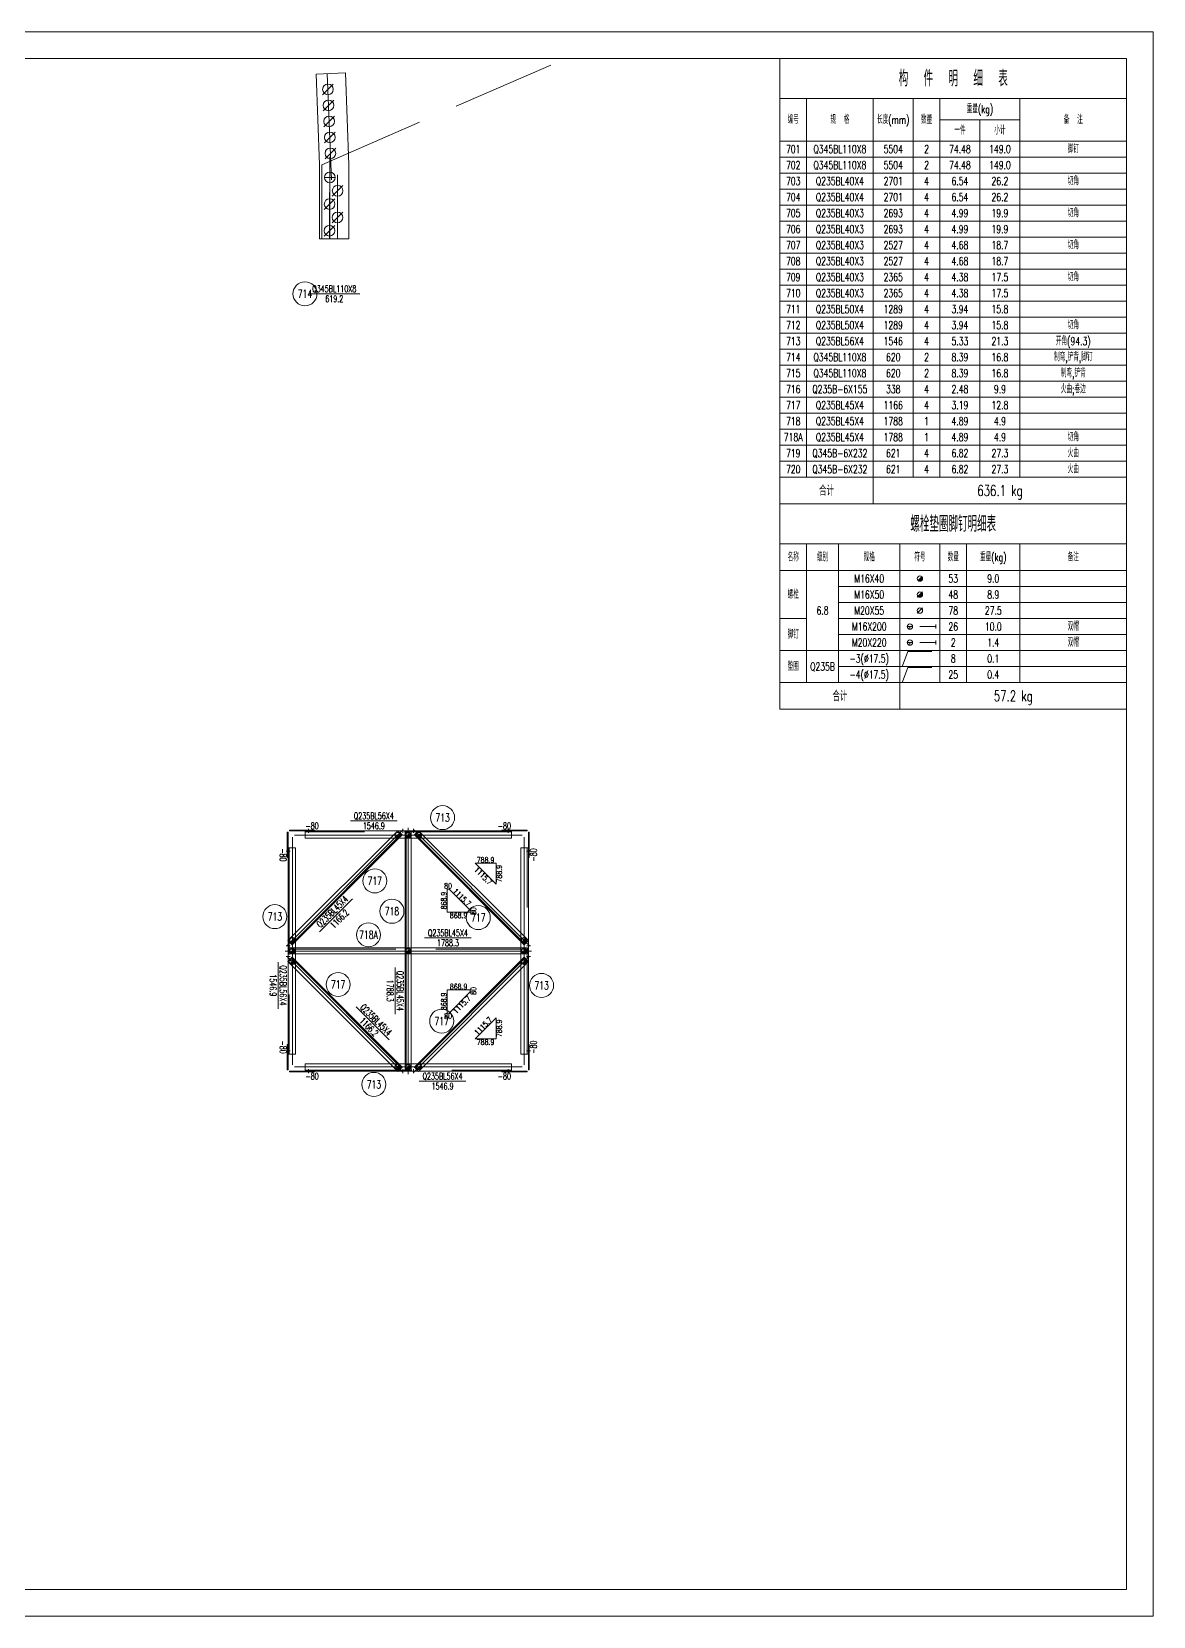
# Model space of a CAD drawing. Extents: x 0 to 841, y 0 to 594.
# Drawn here: x 420 to 841, y 0 to 594 of the extents above; entities that cross this region are included whole.
import ezdxf
from ezdxf.enums import TextEntityAlignment as Align

# ---------------------------------------------------------------- set-up
doc = ezdxf.new("R2010")
doc.units = 0
doc.header["$LTSCALE"] = 20
doc.header["$MEASUREMENT"] = 0
doc.linetypes.add('Dash', pattern=[2.75, 2, -0.75])
doc.linetypes.add('DashDot', pattern=[15.6, 9, -3, 0.6, -3])
doc.layers.get('0').update_dxf_attribs({"linetype": 'CONTINUOUS', "lineweight": 25})
doc.styles.get("Standard").update_dxf_attribs({"font": 'simplex', "width": 0.7, "bigfont": 'gbhzfs.shx'})

# ---------------------------------------------------------------- blocks, each defined once
blk = doc.blocks.new('M16X40S')
at = {"color": 3, "linetype": 'Continuous', "lineweight": 13}
blk.add_line((-0.707, -0.707), (0.707, 0.707), dxfattribs=at)
blk.add_circle((0, 0), 1, dxfattribs=at)
for radius in [0.9, 0.8, 0.7, 0.6, 0.5, 0.4, 0.3, 0.2, 0.1]:
    blk.add_arc((0, 0), radius, 225, 45, dxfattribs=at)
blk = doc.blocks.new('M16X50S')
at = {"color": 3, "linetype": 'Continuous', "lineweight": 13}
blk.add_line((-1, -1), (1, 1), dxfattribs=at)
blk.add_circle((0, 0), 1, dxfattribs=at)
for radius in [0.9, 0.8, 0.7, 0.6, 0.5, 0.4, 0.3, 0.2, 0.1]:
    blk.add_arc((0, 0), radius, 225, 45, dxfattribs=at)
blk = doc.blocks.new('M20X55S')
at = {"color": 3, "linetype": 'Continuous', "lineweight": 13}
blk.add_line((-1, -1), (1, 1), dxfattribs=at)
blk.add_circle((0, 0), 1, dxfattribs=at)
blk = doc.blocks.new('StepBoltML')
at = {"color": 3, "linetype": 'Continuous', "lineweight": 13}
for p, q in [((-4.75, 0), (-2.75, 0)), ((-3.75, 0), (-3.75, -1)), ((0, 0), (6, 0)), ((6, -0.75), (6, 0.75))]:
    blk.add_line(p, q, dxfattribs=at)
blk.add_circle((-3.75, 0), 1, dxfattribs=at)
blk = doc.blocks.new('WasherML')
at = {"color": 3, "linetype": 'Continuous', "lineweight": 13}
for p, q in [((-6.5, -2.7), (-4.5, 2.7)), ((-4.5, 2.7), (4.5, 2.7))]:
    blk.add_line(p, q, dxfattribs=at)
blk = doc.blocks.new('StepBolt')
at = {"color": 3, "linetype": 'Continuous', "lineweight": 13}
for p, q in [((-1, 0), (1, 0)), ((0, 0), (0, -1))]:
    blk.add_line(p, q, dxfattribs=at)
blk.add_circle((0, 0), 1, dxfattribs=at)

msp = doc.modelspace()

# ---------------------------------------------------------------- linework, layer by layer
at = {"color": 7, "linetype": 'Continuous', "lineweight": 18}
for p, q in [((0, 594), (841, 594)), ((841, 0), (841, 594)), ((25, 584), (831, 584)), ((831, 10), (831, 584)), ((25, 10), (831, 10)), ((0, 0), (841, 0))]:
    msp.add_line(p, q, dxfattribs=at)
at = {"color": 1, "linetype": 'Dash', "lineweight": 0}
for p, q in [((529.25, 544.06), (615.07, 581.5)), ((529.25, 516.39), (529.25, 544.06)), ((526.57, 294.43), (523.01, 294.43)), ((600.33, 294.03), (523.01, 294.03)), ((554.91, 291.63), (558.09, 291.63)), ((557.83, 294.43), (557.71, 294.43)), ((560.52, 291.63), (562.77, 291.63)), ((565.24, 291.63), (568.42, 291.63)), ((565.62, 294.43), (565.5, 294.43)), ((600.33, 294.43), (596.76, 294.43)), ((516.62, 288.04), (516.62, 284.47)), ((517.02, 288.04), (517.02, 210.72)), ((606.31, 210.72), (606.31, 288.04)), ((606.71, 284.47), (606.71, 288.04)), ((519.42, 252.96), (519.42, 256.14)), ((603.91, 256.14), (603.91, 252.96)), ((516.62, 253.34), (516.62, 253.21)), ((516.97, 250.53), (519.42, 250.53)), ((516.97, 248.28), (516.97, 250.53)), ((516.97, 250.13), (606.36, 250.13)), ((560.52, 250.53), (562.77, 250.53)), ((603.91, 250.53), (606.36, 250.53)), ((606.36, 250.53), (606.36, 248.28)), ((606.71, 253.21), (606.71, 253.34)), ((516.62, 245.55), (516.62, 245.43)), ((519.42, 248.28), (516.97, 248.28)), ((519.42, 242.63), (519.42, 245.81)), ((562.77, 248.28), (560.52, 248.28)), ((606.36, 248.28), (603.91, 248.28)), ((603.91, 245.81), (603.91, 242.63)), ((606.71, 245.43), (606.71, 245.55)), ((516.62, 214.29), (516.62, 210.72)), ((606.71, 210.72), (606.71, 214.29)), ((523.01, 204.74), (600.33, 204.74)), ((523.01, 204.34), (526.57, 204.34)), ((558.09, 207.14), (554.91, 207.14)), ((557.71, 204.34), (557.83, 204.34)), ((562.77, 207.14), (560.52, 207.14)), ((568.42, 207.14), (565.24, 207.14)), ((565.5, 204.34), (565.62, 204.34)), ((596.76, 204.34), (600.33, 204.34))]:
    msp.add_line(p, q, dxfattribs=at)
at = {"color": 2, "linetype": 'DashDot', "lineweight": 0}
for p, q in [((531.33, 578.27), (532.87, 538.44)), ((532.25, 516.39), (532.26, 547.03)), ((535.15, 516.39), (535.2, 540.37)), ((532.15, 516.39), (532.2, 533.71)), ((559.61, 294.77), (516.28, 251.44)), ((518.22, 292.04), (518.22, 206.72)), ((604.33, 292.83), (519.01, 292.83)), ((561.67, 295.58), (561.67, 203.19)), ((607.06, 251.44), (563.72, 294.77)), ((605.11, 206.72), (605.11, 292.04)), ((515.47, 249.38), (607.86, 249.38)), ((516.28, 247.33), (559.61, 203.99)), ((563.72, 203.99), (607.06, 247.33)), ((519.01, 205.94), (604.33, 205.94))]:
    msp.add_line(p, q, dxfattribs=at)
at = {"color": 7, "linetype": 'Continuous', "lineweight": 13}
for p, q in [((524.32, 495.76), (543.57, 495.76)), ((557.53, 298.18), (540.03, 298.18)), ((540.73, 268.96), (528.35, 256.58)), ((567.82, 254.28), (585.32, 254.28)), ((512.87, 245.25), (512.87, 227.75)), ((556.77, 243.23), (556.77, 225.73)), ((542.09, 228.44), (554.47, 216.07)), ((565.8, 200.59), (583.3, 200.59))]:
    msp.add_line(p, q, dxfattribs=at)
at = {"color": 7, "linetype": 'Continuous', "lineweight": 0}
for p, q in [((559.08, 293.18), (517.87, 251.97)), ((560.92, 294.08), (560.92, 204.69)), ((605.47, 251.97), (564.25, 293.18)), ((517.87, 246.8), (559.08, 205.58)), ((564.25, 205.58), (605.47, 246.8))]:
    msp.add_line(p, q, dxfattribs=at)
at = {"color": 1, "linetype": 'Continuous', "lineweight": 0}
for p, q in [((594.59, 282.31), (586.7, 282.31)), ((586.7, 282.31), (594.59, 274.42)), ((594.59, 274.42), (594.59, 282.31)), ((577.01, 272.61), (576.21, 272.61)), ((576.21, 272.61), (576.21, 263.92)), ((584.9, 264.72), (577.01, 272.61)), ((576.21, 263.92), (584.9, 263.92)), ((584.9, 263.92), (584.9, 264.72)), ((584.9, 234.84), (576.21, 234.84)), ((576.21, 234.84), (576.21, 226.15)), ((577.01, 226.15), (584.9, 234.04)), ((584.9, 234.04), (584.9, 234.84)), ((576.21, 226.15), (577.01, 226.15)), ((594.59, 224.35), (586.7, 216.46)), ((594.59, 216.46), (594.59, 224.35)), ((586.7, 216.46), (594.59, 216.46))]:
    msp.add_line(p, q, dxfattribs=at)
at = {"color": 3, "linetype": 'Continuous', "lineweight": 13}
for points in [[(701, 584), (701, 569), (831, 569), (831, 584)], [(701, 569), (701, 553), (711, 553), (711, 569)], [(711, 569), (711, 553), (736, 553), (736, 569)], [(736, 569), (736, 553), (751, 553), (751, 569)], [(751, 569), (751, 553), (761, 553), (761, 569)], [(761, 569), (761, 561), (791, 561), (791, 569)], [(791, 569), (791, 553), (831, 553), (831, 569)], [(761, 561), (761, 553), (776, 553), (776, 561)], [(776, 561), (776, 553), (791, 553), (791, 561)], [(701, 553), (701, 547), (711, 547), (711, 553)], [(711, 553), (711, 547), (736, 547), (736, 553)], [(736, 553), (736, 547), (751, 547), (751, 553)], [(751, 553), (751, 547), (761, 547), (761, 553)], [(761, 553), (761, 547), (776, 547), (776, 553)], [(776, 553), (776, 547), (791, 547), (791, 553)], [(791, 553), (791, 547), (831, 547), (831, 553)], [(701, 547), (701, 541), (711, 541), (711, 547)], [(711, 547), (711, 541), (736, 541), (736, 547)], [(736, 547), (736, 541), (751, 541), (751, 547)], [(751, 547), (751, 541), (761, 541), (761, 547)], [(761, 547), (761, 541), (776, 541), (776, 547)], [(776, 547), (776, 541), (791, 541), (791, 547)], [(791, 547), (791, 541), (831, 541), (831, 547)], [(701, 541), (701, 535), (711, 535), (711, 541)], [(711, 541), (711, 535), (736, 535), (736, 541)], [(736, 541), (736, 535), (751, 535), (751, 541)], [(751, 541), (751, 535), (761, 535), (761, 541)], [(761, 541), (761, 535), (776, 535), (776, 541)], [(776, 541), (776, 535), (791, 535), (791, 541)], [(791, 541), (791, 535), (831, 535), (831, 541)], [(701, 535), (701, 529), (711, 529), (711, 535)], [(711, 535), (711, 529), (736, 529), (736, 535)], [(736, 535), (736, 529), (751, 529), (751, 535)], [(751, 535), (751, 529), (761, 529), (761, 535)], [(761, 535), (761, 529), (776, 529), (776, 535)], [(776, 535), (776, 529), (791, 529), (791, 535)], [(791, 535), (791, 529), (831, 529), (831, 535)], [(701, 529), (701, 523), (711, 523), (711, 529)], [(711, 529), (711, 523), (736, 523), (736, 529)], [(736, 529), (736, 523), (751, 523), (751, 529)], [(751, 529), (751, 523), (761, 523), (761, 529)], [(761, 529), (761, 523), (776, 523), (776, 529)], [(776, 529), (776, 523), (791, 523), (791, 529)], [(791, 529), (791, 523), (831, 523), (831, 529)], [(701, 523), (701, 517), (711, 517), (711, 523)], [(711, 523), (711, 517), (736, 517), (736, 523)], [(736, 523), (736, 517), (751, 517), (751, 523)], [(751, 523), (751, 517), (761, 517), (761, 523)], [(761, 523), (761, 517), (776, 517), (776, 523)], [(776, 523), (776, 517), (791, 517), (791, 523)], [(791, 523), (791, 517), (831, 517), (831, 523)], [(701, 517), (701, 511), (711, 511), (711, 517)], [(711, 517), (711, 511), (736, 511), (736, 517)], [(736, 517), (736, 511), (751, 511), (751, 517)], [(751, 517), (751, 511), (761, 511), (761, 517)], [(761, 517), (761, 511), (776, 511), (776, 517)], [(776, 517), (776, 511), (791, 511), (791, 517)], [(791, 517), (791, 511), (831, 511), (831, 517)], [(701, 511), (701, 505), (711, 505), (711, 511)], [(711, 511), (711, 505), (736, 505), (736, 511)], [(736, 511), (736, 505), (751, 505), (751, 511)], [(751, 511), (751, 505), (761, 505), (761, 511)], [(761, 511), (761, 505), (776, 505), (776, 511)], [(776, 511), (776, 505), (791, 505), (791, 511)], [(791, 511), (791, 505), (831, 505), (831, 511)], [(701, 505), (701, 499), (711, 499), (711, 505)], [(711, 505), (711, 499), (736, 499), (736, 505)], [(736, 505), (736, 499), (751, 499), (751, 505)], [(751, 505), (751, 499), (761, 499), (761, 505)], [(761, 505), (761, 499), (776, 499), (776, 505)], [(776, 505), (776, 499), (791, 499), (791, 505)], [(791, 505), (791, 499), (831, 499), (831, 505)], [(701, 499), (701, 493), (711, 493), (711, 499)], [(711, 499), (711, 493), (736, 493), (736, 499)], [(736, 499), (736, 493), (751, 493), (751, 499)], [(751, 499), (751, 493), (761, 493), (761, 499)], [(761, 499), (761, 493), (776, 493), (776, 499)], [(776, 499), (776, 493), (791, 493), (791, 499)], [(791, 499), (791, 493), (831, 493), (831, 499)], [(701, 493), (701, 487), (711, 487), (711, 493)], [(711, 493), (711, 487), (736, 487), (736, 493)], [(736, 493), (736, 487), (751, 487), (751, 493)], [(751, 493), (751, 487), (761, 487), (761, 493)], [(761, 493), (761, 487), (776, 487), (776, 493)], [(776, 493), (776, 487), (791, 487), (791, 493)], [(791, 493), (791, 487), (831, 487), (831, 493)], [(701, 487), (701, 481), (711, 481), (711, 487)], [(711, 487), (711, 481), (736, 481), (736, 487)], [(736, 487), (736, 481), (751, 481), (751, 487)], [(751, 487), (751, 481), (761, 481), (761, 487)], [(761, 487), (761, 481), (776, 481), (776, 487)], [(776, 487), (776, 481), (791, 481), (791, 487)], [(791, 487), (791, 481), (831, 481), (831, 487)], [(701, 481), (701, 475), (711, 475), (711, 481)], [(711, 481), (711, 475), (736, 475), (736, 481)], [(736, 481), (736, 475), (751, 475), (751, 481)], [(751, 481), (751, 475), (761, 475), (761, 481)], [(761, 481), (761, 475), (776, 475), (776, 481)], [(776, 481), (776, 475), (791, 475), (791, 481)], [(791, 481), (791, 475), (831, 475), (831, 481)], [(701, 475), (701, 469), (711, 469), (711, 475)], [(711, 475), (711, 469), (736, 469), (736, 475)], [(736, 475), (736, 469), (751, 469), (751, 475)], [(751, 475), (751, 469), (761, 469), (761, 475)], [(761, 475), (761, 469), (776, 469), (776, 475)], [(776, 475), (776, 469), (791, 469), (791, 475)], [(791, 475), (791, 469), (831, 469), (831, 475)], [(701, 469), (701, 463), (711, 463), (711, 469)], [(711, 469), (711, 463), (736, 463), (736, 469)], [(736, 469), (736, 463), (751, 463), (751, 469)], [(751, 469), (751, 463), (761, 463), (761, 469)], [(761, 469), (761, 463), (776, 463), (776, 469)], [(776, 469), (776, 463), (791, 463), (791, 469)], [(791, 469), (791, 463), (831, 463), (831, 469)], [(701, 463), (701, 457), (711, 457), (711, 463)], [(711, 463), (711, 457), (736, 457), (736, 463)], [(736, 463), (736, 457), (751, 457), (751, 463)], [(751, 463), (751, 457), (761, 457), (761, 463)], [(761, 463), (761, 457), (776, 457), (776, 463)], [(776, 463), (776, 457), (791, 457), (791, 463)], [(791, 463), (791, 457), (831, 457), (831, 463)], [(701, 457), (701, 451), (711, 451), (711, 457)], [(711, 457), (711, 451), (736, 451), (736, 457)], [(736, 457), (736, 451), (751, 451), (751, 457)], [(751, 457), (751, 451), (761, 451), (761, 457)], [(761, 457), (761, 451), (776, 451), (776, 457)], [(776, 457), (776, 451), (791, 451), (791, 457)], [(791, 457), (791, 451), (831, 451), (831, 457)], [(701, 451), (701, 445), (711, 445), (711, 451)], [(711, 451), (711, 445), (736, 445), (736, 451)], [(736, 451), (736, 445), (751, 445), (751, 451)], [(751, 451), (751, 445), (761, 445), (761, 451)], [(761, 451), (761, 445), (776, 445), (776, 451)], [(776, 451), (776, 445), (791, 445), (791, 451)], [(791, 451), (791, 445), (831, 445), (831, 451)], [(701, 445), (701, 439), (711, 439), (711, 445)], [(711, 445), (711, 439), (736, 439), (736, 445)], [(736, 445), (736, 439), (751, 439), (751, 445)], [(751, 445), (751, 439), (761, 439), (761, 445)], [(761, 445), (761, 439), (776, 439), (776, 445)], [(776, 445), (776, 439), (791, 439), (791, 445)], [(791, 445), (791, 439), (831, 439), (831, 445)], [(701, 439), (701, 433), (711, 433), (711, 439)], [(711, 439), (711, 433), (736, 433), (736, 439)], [(736, 439), (736, 433), (751, 433), (751, 439)], [(751, 439), (751, 433), (761, 433), (761, 439)], [(761, 439), (761, 433), (776, 433), (776, 439)], [(776, 439), (776, 433), (791, 433), (791, 439)], [(791, 439), (791, 433), (831, 433), (831, 439)], [(701, 433), (701, 427), (711, 427), (711, 433)], [(711, 433), (711, 427), (736, 427), (736, 433)], [(736, 433), (736, 427), (751, 427), (751, 433)], [(751, 433), (751, 427), (761, 427), (761, 433)], [(761, 433), (761, 427), (776, 427), (776, 433)], [(776, 433), (776, 427), (791, 427), (791, 433)], [(791, 433), (791, 427), (831, 427), (831, 433)], [(701, 427), (701, 417), (736, 417), (736, 427)], [(736, 427), (736, 417), (831, 417), (831, 427)], [(701, 417), (701, 402), (831, 402), (831, 417)], [(701, 402), (701, 392), (711, 392), (711, 402)], [(711, 402), (711, 392), (723, 392), (723, 402)], [(723, 402), (723, 392), (746, 392), (746, 402)], [(746, 402), (746, 392), (761, 392), (761, 402)], [(761, 402), (761, 392), (771, 392), (771, 402)], [(771, 402), (771, 392), (791, 392), (791, 402)], [(791, 402), (791, 392), (831, 392), (831, 402)], [(701, 392), (701, 374), (711, 374), (711, 392)], [(711, 392), (711, 362), (723, 362), (723, 392)], [(723, 392), (723, 386), (746, 386), (746, 392)], [(746, 392), (746, 386), (761, 386), (761, 392)], [(761, 392), (761, 386), (771, 386), (771, 392)], [(771, 392), (771, 386), (791, 386), (791, 392)], [(791, 392), (791, 386), (831, 386), (831, 392)], [(723, 386), (723, 380), (746, 380), (746, 386)], [(746, 386), (746, 380), (761, 380), (761, 386)], [(761, 386), (761, 380), (771, 380), (771, 386)], [(771, 386), (771, 380), (791, 380), (791, 386)], [(791, 386), (791, 380), (831, 380), (831, 386)], [(723, 380), (723, 374), (746, 374), (746, 380)], [(746, 380), (746, 374), (761, 374), (761, 380)], [(761, 380), (761, 374), (771, 374), (771, 380)], [(771, 380), (771, 374), (791, 374), (791, 380)], [(791, 380), (791, 374), (831, 374), (831, 380)], [(701, 374), (701, 362), (711, 362), (711, 374)], [(723, 374), (723, 368), (746, 368), (746, 374)], [(746, 374), (746, 368), (761, 368), (761, 374)], [(761, 374), (761, 368), (771, 368), (771, 374)], [(771, 374), (771, 368), (791, 368), (791, 374)], [(791, 374), (791, 368), (831, 368), (831, 374)], [(723, 368), (723, 362), (746, 362), (746, 368)], [(746, 368), (746, 362), (761, 362), (761, 368)], [(761, 368), (761, 362), (771, 362), (771, 368)], [(771, 368), (771, 362), (791, 362), (791, 368)], [(791, 368), (791, 362), (831, 362), (831, 368)], [(701, 362), (701, 350), (711, 350), (711, 362)], [(711, 362), (711, 350), (723, 350), (723, 362)], [(723, 362), (723, 356), (746, 356), (746, 362)], [(746, 362), (746, 356), (761, 356), (761, 362)], [(761, 362), (761, 356), (771, 356), (771, 362)], [(771, 362), (771, 356), (791, 356), (791, 362)], [(791, 362), (791, 356), (831, 356), (831, 362)], [(723, 356), (723, 350), (746, 350), (746, 356)], [(746, 356), (746, 350), (761, 350), (761, 356)], [(761, 356), (761, 350), (771, 350), (771, 356)], [(771, 356), (771, 350), (791, 350), (791, 356)], [(791, 356), (791, 350), (831, 350), (831, 356)], [(701, 350), (701, 340), (746, 340), (746, 350)], [(746, 350), (746, 340), (831, 340), (831, 350)]]:
    msp.add_lwpolyline(points, close=True, dxfattribs=at)
at = {"color": 7, "linetype": 'Continuous', "lineweight": 0}
for points in [[(527.14, 578.11), (538.13, 578.53)], [(528.45, 544.06), (527.14, 578.11)], [(538.13, 578.53), (539.45, 544.06)], [(528.45, 516.39), (528.45, 544.06)], [(539.45, 544.06), (539.45, 516.39)], [(539.45, 516.39), (528.45, 516.39)], [(516.32, 284.47), (516.32, 293.93)], [(516.32, 293.93), (516.62, 293.93)], [(516.56, 253.28), (557.77, 294.49)], [(516.62, 293.93), (516.62, 284.47)], [(517.12, 294.43), (517.12, 294.73)], [(517.12, 294.73), (526.57, 294.73)], [(526.57, 294.43), (517.12, 294.43)], [(559.36, 292.9), (518.15, 251.69)], [(523.01, 294.43), (523.01, 291.63)], [(523.01, 291.63), (554.91, 291.63)], [(526.57, 294.73), (526.57, 294.43)], [(557.71, 294.43), (526.57, 294.43)], [(557.77, 294.49), (559.36, 292.9)], [(565.5, 294.43), (557.83, 294.43)], [(558.09, 291.63), (560.52, 291.63)], [(560.52, 294.08), (560.52, 204.69)], [(562.77, 294.08), (560.52, 294.08)], [(562.77, 204.69), (562.77, 294.08)], [(562.77, 291.63), (565.24, 291.63)], [(563.97, 292.9), (565.56, 294.49)], [(605.18, 251.69), (563.97, 292.9)], [(565.56, 294.49), (606.77, 253.28)], [(596.76, 294.43), (565.62, 294.43)], [(568.42, 291.63), (600.33, 291.63)], [(596.76, 294.43), (596.76, 294.73)], [(596.76, 294.73), (606.21, 294.73)], [(606.21, 294.43), (596.76, 294.43)], [(600.33, 291.63), (600.33, 294.43)], [(606.21, 294.73), (606.21, 294.43)], [(606.71, 284.47), (606.71, 293.93)], [(606.71, 293.93), (607.01, 293.93)], [(607.01, 293.93), (607.01, 284.47)], [(519.42, 288.04), (516.62, 288.04)], [(519.42, 256.14), (519.42, 288.04)], [(606.71, 288.04), (603.91, 288.04)], [(603.91, 288.04), (603.91, 256.14)], [(516.62, 284.47), (516.32, 284.47)], [(516.62, 284.47), (516.62, 253.34)], [(606.71, 253.34), (606.71, 284.47)], [(607.01, 284.47), (606.71, 284.47)], [(518.15, 251.69), (516.56, 253.28)], [(516.62, 253.21), (516.62, 245.55)], [(519.42, 245.81), (519.42, 252.96)], [(519.42, 250.53), (560.52, 250.53)], [(562.77, 250.53), (603.91, 250.53)], [(603.91, 252.96), (603.91, 245.81)], [(606.77, 253.28), (605.18, 251.69)], [(606.71, 245.55), (606.71, 253.21)], [(516.56, 245.49), (518.15, 247.08)], [(557.77, 204.28), (516.56, 245.49)], [(516.62, 245.43), (516.62, 214.29)], [(518.15, 247.08), (559.36, 205.87)], [(560.52, 248.28), (519.42, 248.28)], [(603.91, 248.28), (562.77, 248.28)], [(563.97, 205.87), (605.18, 247.08)], [(606.77, 245.49), (565.56, 204.28)], [(605.18, 247.08), (606.77, 245.49)], [(606.71, 214.29), (606.71, 245.43)], [(519.42, 210.72), (519.42, 242.63)], [(603.91, 242.63), (603.91, 210.72)], [(516.32, 204.84), (516.32, 214.29)], [(516.32, 214.29), (516.62, 214.29)], [(516.62, 214.29), (516.62, 204.84)], [(606.71, 204.84), (606.71, 214.29)], [(606.71, 214.29), (607.01, 214.29)], [(607.01, 214.29), (607.01, 204.84)], [(516.62, 210.72), (519.42, 210.72)], [(603.91, 210.72), (606.71, 210.72)], [(516.62, 204.84), (516.32, 204.84)], [(517.12, 204.34), (526.57, 204.34)], [(517.12, 204.04), (517.12, 204.34)], [(526.57, 204.04), (517.12, 204.04)], [(554.91, 207.14), (523.01, 207.14)], [(523.01, 207.14), (523.01, 204.34)], [(526.57, 204.34), (557.71, 204.34)], [(526.57, 204.34), (526.57, 204.04)], [(559.36, 205.87), (557.77, 204.28)], [(557.83, 204.34), (565.5, 204.34)], [(560.52, 207.14), (558.09, 207.14)], [(560.52, 204.69), (562.77, 204.69)], [(565.24, 207.14), (562.77, 207.14)], [(565.56, 204.28), (563.97, 205.87)], [(565.62, 204.34), (596.76, 204.34)], [(600.33, 207.14), (568.42, 207.14)], [(596.76, 204.34), (606.21, 204.34)], [(596.76, 204.04), (596.76, 204.34)], [(606.21, 204.04), (596.76, 204.04)], [(600.33, 204.34), (600.33, 207.14)], [(606.21, 204.34), (606.21, 204.04)], [(607.01, 204.84), (606.71, 204.84)]]:
    msp.add_lwpolyline(points, dxfattribs=at)
at = {"color": 3, "linetype": 'Continuous', "lineweight": 20}
for points in [[(524.26, 295.18), (524.26, 293.68)], [(559.67, 295.18), (559.67, 293.68)], [(563.67, 295.18), (563.67, 293.68)], [(599.08, 295.18), (599.08, 293.68)], [(515.87, 286.79), (517.37, 286.79)], [(607.46, 286.79), (605.96, 286.79)], [(515.87, 251.38), (517.37, 251.38)], [(607.46, 251.38), (605.96, 251.38)], [(515.87, 247.38), (517.37, 247.38)], [(607.46, 247.38), (605.96, 247.38)], [(515.87, 211.97), (517.37, 211.97)], [(607.46, 211.97), (605.96, 211.97)], [(524.26, 203.59), (524.26, 205.09)], [(559.67, 203.59), (559.67, 205.09)], [(563.67, 203.59), (563.67, 205.09)], [(599.08, 203.59), (599.08, 205.09)]]:
    msp.add_lwpolyline(points, dxfattribs=at)
at = {"color": 7, "linetype": 'Continuous', "lineweight": 13}
for centre in [(522.95, 495.76), (574.55, 299.38), (549.13, 275.66), (555.57, 264.28), (511.67, 262.27), (587.94, 261.92), (546.77, 255.48), (535.39, 236.84), (611.66, 236.5), (574.21, 223.1), (548.78, 199.39)]:
    msp.add_circle(centre, 4.5, dxfattribs=at)

# ---------------------------------------------------------------- block references
at = {"color": 3, "linetype": 'Continuous', "lineweight": 13, "xscale": 2.000000000000455, "yscale": 2.000000000000455, "zscale": 2.000000000000455}
for name, p in [('M20X55S', (531.56, 572.38)), ('M20X55S', (531.79, 566.38)), ('M20X55S', (532.02, 560.39)), ('M20X55S', (532.26, 554.39)), ('M20X55S', (532.49, 548.39)), ('StepBolt', (532.26, 539.37)), ('M20X55S', (535.19, 534.37)), ('M20X55S', (532.19, 529.38)), ('M20X55S', (535.16, 524.38)), ('M20X55S', (532.16, 519.39))]:
    msp.add_blockref(name, p, dxfattribs=at)
at = {"color": 3, "linetype": 'Continuous', "lineweight": 13}
for name, p in [('M16X40S', (753.5, 389)), ('M16X50S', (753.5, 383)), ('M20X55S', (753.5, 377)), ('StepBoltML', (753.5, 371)), ('StepBoltML', (753.5, 365)), ('WasherML', (753.5, 359)), ('WasherML', (753.5, 353)), ('M16X40S', (557.67, 292.83)), ('M16X40S', (561.67, 292.83)), ('M16X40S', (565.67, 292.83)), ('M16X40S', (518.22, 253.38)), ('M16X40S', (518.22, 249.38)), ('M16X40S', (561.67, 249.38)), ('M16X40S', (605.11, 253.38)), ('M16X40S', (605.11, 249.38)), ('M16X40S', (518.22, 245.38)), ('M16X40S', (605.11, 245.38)), ('M16X40S', (557.67, 205.94)), ('M16X40S', (561.67, 205.94)), ('M16X40S', (565.67, 205.94))]:
    msp.add_blockref(name, p, dxfattribs=at)

# ---------------------------------------------------------------- texts
at = {"color": 3, "linetype": 'Continuous', "lineweight": 13, "width": 0.7}
for s, height, p in [('构  件  明  细  表', 6, (766, 576.5)), ('重量(kg)', 3, (776, 565)), ('编号', 3, (706, 561)), ('规  格', 3, (723.5, 561)), ('长度(mm)', 3, (743.5, 561)), ('数量', 3, (756, 561)), ('一件', 3, (768.5, 557)), ('小计', 3, (783.5, 557)), ('备  注', 3, (811, 561)), ('701', 3, (706, 550)), ('Q345BL110X8', 3, (723.5, 550)), ('5504', 3, (743.5, 550)), ('2', 3, (756, 550)), ('74.48', 3, (768.5, 550)), ('149.0', 3, (783.5, 550)), ('脚钉', 3, (811, 550)), ('702', 3, (706, 544)), ('Q345BL110X8', 3, (723.5, 544)), ('5504', 3, (743.5, 544)), ('2', 3, (756, 544)), ('74.48', 3, (768.5, 544)), ('149.0', 3, (783.5, 544)), ('703', 3, (706, 538)), ('Q235BL40X4', 3, (723.5, 538)), ('2701', 3, (743.5, 538)), ('4', 3, (756, 538)), ('6.54', 3, (768.5, 538)), ('26.2', 3, (783.5, 538)), ('切角', 3, (811, 538)), ('704', 3, (706, 532)), ('Q235BL40X4', 3, (723.5, 532)), ('2701', 3, (743.5, 532)), ('4', 3, (756, 532)), ('6.54', 3, (768.5, 532)), ('26.2', 3, (783.5, 532)), ('705', 3, (706, 526)), ('Q235BL40X3', 3, (723.5, 526)), ('2693', 3, (743.5, 526)), ('4', 3, (756, 526)), ('4.99', 3, (768.5, 526)), ('19.9', 3, (783.5, 526)), ('切角', 3, (811, 526)), ('706', 3, (706, 520)), ('Q235BL40X3', 3, (723.5, 520)), ('2693', 3, (743.5, 520)), ('4', 3, (756, 520)), ('4.99', 3, (768.5, 520)), ('19.9', 3, (783.5, 520)), ('707', 3, (706, 514)), ('Q235BL40X3', 3, (723.5, 514)), ('2527', 3, (743.5, 514)), ('4', 3, (756, 514)), ('4.68', 3, (768.5, 514)), ('18.7', 3, (783.5, 514)), ('切角', 3, (811, 514)), ('708', 3, (706, 508)), ('Q235BL40X3', 3, (723.5, 508)), ('2527', 3, (743.5, 508)), ('4', 3, (756, 508)), ('4.68', 3, (768.5, 508)), ('18.7', 3, (783.5, 508)), ('709', 3, (706, 502)), ('Q235BL40X3', 3, (723.5, 502)), ('2365', 3, (743.5, 502)), ('4', 3, (756, 502)), ('4.38', 3, (768.5, 502)), ('17.5', 3, (783.5, 502)), ('切角', 3, (811, 502)), ('710', 3, (706, 496)), ('Q235BL40X3', 3, (723.5, 496)), ('2365', 3, (743.5, 496)), ('4', 3, (756, 496)), ('4.38', 3, (768.5, 496)), ('17.5', 3, (783.5, 496)), ('711', 3, (706, 490)), ('Q235BL50X4', 3, (723.5, 490)), ('1289', 3, (743.5, 490)), ('4', 3, (756, 490)), ('3.94', 3, (768.5, 490)), ('15.8', 3, (783.5, 490)), ('712', 3, (706, 484)), ('Q235BL50X4', 3, (723.5, 484)), ('1289', 3, (743.5, 484)), ('4', 3, (756, 484)), ('3.94', 3, (768.5, 484)), ('15.8', 3, (783.5, 484)), ('切角', 3, (811, 484)), ('713', 3, (706, 478)), ('Q235BL56X4', 3, (723.5, 478)), ('1546', 3, (743.5, 478)), ('4', 3, (756, 478)), ('5.33', 3, (768.5, 478)), ('21.3', 3, (783.5, 478)), ('开角(94.3)', 3, (811, 478)), ('714', 3, (706, 472)), ('Q345BL110X8', 3, (723.5, 472)), ('620', 3, (743.5, 472)), ('2', 3, (756, 472)), ('8.39', 3, (768.5, 472)), ('16.8', 3, (783.5, 472)), ('制弯,铲背,脚钉', 3, (811, 472)), ('715', 3, (706, 466)), ('Q345BL110X8', 3, (723.5, 466)), ('620', 3, (743.5, 466)), ('2', 3, (756, 466)), ('8.39', 3, (768.5, 466)), ('16.8', 3, (783.5, 466)), ('制弯,铲背', 3, (811, 466)), ('716', 3, (706, 460)), ('Q235B-6X155', 3, (723.5, 460)), ('338', 3, (743.5, 460)), ('4', 3, (756, 460)), ('2.48', 3, (768.5, 460)), ('9.9', 3, (783.5, 460)), ('火曲;卷边', 3, (811, 460)), ('717', 3, (706, 454)), ('Q235BL45X4', 3, (723.5, 454)), ('1166', 3, (743.5, 454)), ('4', 3, (756, 454)), ('3.19', 3, (768.5, 454)), ('12.8', 3, (783.5, 454)), ('718', 3, (706, 448)), ('Q235BL45X4', 3, (723.5, 448)), ('1788', 3, (743.5, 448)), ('1', 3, (756, 448)), ('4.89', 3, (768.5, 448)), ('4.9', 3, (783.5, 448)), ('718A', 3, (706, 442)), ('Q235BL45X4', 3, (723.5, 442)), ('1788', 3, (743.5, 442)), ('1', 3, (756, 442)), ('4.89', 3, (768.5, 442)), ('4.9', 3, (783.5, 442)), ('切角', 3, (811, 442)), ('719', 3, (706, 436)), ('Q345B-6X232', 3, (723.5, 436)), ('621', 3, (743.5, 436)), ('4', 3, (756, 436)), ('6.82', 3, (768.5, 436)), ('27.3', 3, (783.5, 436)), ('火曲', 3, (811, 436)), ('720', 3, (706, 430)), ('Q345B-6X232', 3, (723.5, 430)), ('621', 3, (743.5, 430)), ('4', 3, (756, 430)), ('6.82', 3, (768.5, 430)), ('27.3', 3, (783.5, 430)), ('火曲', 3, (811, 430)), ('合计', 4, (718.5, 422)), ('636.1 kg', 4, (783.5, 422)), ('螺栓垫圈脚钉明细表', 6, (766, 409.5)), ('名称', 3, (706, 397)), ('级别', 3, (717, 397)), ('规格', 3, (734.5, 397)), ('符号', 3, (753.5, 397)), ('数量', 3, (766, 397)), ('重量(kg)', 3, (781, 397)), ('备注', 3, (811, 397)), ('M16X40', 3, (734.5, 389)), ('53', 3, (766, 389)), ('9.0', 3, (781, 389)), ('螺栓', 3, (706, 383)), ('M16X50', 3, (734.5, 383)), ('48', 3, (766, 383)), ('8.9', 3, (781, 383)), ('6.8', 3, (717, 377)), ('M20X55', 3, (734.5, 377)), ('78', 3, (766, 377)), ('27.5', 3, (781, 377)), ('脚钉', 3, (706, 368)), ('M16X200', 3, (734.5, 371)), ('26', 3, (766, 371)), ('10.0', 3, (781, 371)), ('双帽', 3, (811, 371)), ('M20X220', 3, (734.5, 365)), ('2', 3, (766, 365)), ('1.4', 3, (781, 365)), ('双帽', 3, (811, 365)), ('垫圈', 3, (706, 356)), ('Q235B', 3, (717, 356)), ('-3(%%c17.5)', 3, (734.5, 359)), ('8', 3, (766, 359)), ('0.1', 3, (781, 359)), ('-4(%%c17.5)', 3, (734.5, 353)), ('25', 3, (766, 353)), ('0.4', 3, (781, 353)), ('合计', 4, (723.5, 345)), ('57.2 kg', 4, (788.5, 345))]:
    msp.add_text(s, height=height, dxfattribs=at).set_placement(p, align=Align.MIDDLE_CENTER)
at = {"color": 7, "linetype": 'Continuous', "lineweight": 13, "width": 0.7}
for s, height, p in [('714', 3, (522.95, 495.76)), ('Q345BL110X8', 2.5, (533.95, 497.64)), ('619.2', 2.5, (533.95, 493.89)), ('-80', 2.5, (525.63, 296.3)), ('Q235BL56X4', 2.5, (548.78, 300.05)), ('1546.9', 2.5, (548.78, 296.3)), ('713', 3, (574.55, 299.38)), ('-80', 2.5, (597.7, 296.3)), ('717', 3, (549.13, 275.66)), ('713', 3, (511.67, 262.27)), ('718', 3, (555.57, 264.28)), ('717', 3, (587.94, 261.92)), ('718A', 3, (546.77, 255.48)), ('Q235BL45X4', 2.5, (576.57, 256.16)), ('1788.3', 2.5, (576.57, 252.41)), ('717', 3, (535.39, 236.84)), ('713', 3, (611.66, 236.5)), ('717', 3, (574.21, 223.1)), ('-80', 2.5, (525.63, 202.46)), ('Q235BL56X4', 2.5, (574.55, 202.46)), ('-80', 2.5, (597.7, 202.46)), ('713', 3, (548.78, 199.39)), ('1546.9', 2.5, (574.55, 198.71))]:
    msp.add_text(s, height=height, dxfattribs=at).set_placement(p, align=Align.MIDDLE_CENTER)
for s, rotation, p in [('-80', 270, (514.75, 285.42)), ('-80', 90, (608.59, 285.42)), ('Q235BL45X4', 45, (533.21, 264.1)), ('1166.2', 45, (535.87, 261.45)), ('Q235BL56X4', 270, (514.75, 236.5)), ('1546.9', 270, (511, 236.5)), ('1788.3', 270, (554.89, 234.48)), ('Q235BL45X4', 270, (558.64, 234.48)), ('Q235BL45X4', 315, (549.6, 223.58)), ('1166.2', 315, (546.95, 220.93)), ('-80', 270, (514.75, 213.35)), ('-80', 90, (608.59, 213.35))]:
    msp.add_text(s, height=2.5, rotation=rotation, dxfattribs=at).set_placement(p, align=Align.MIDDLE_CENTER)
at = {"color": 7, "linetype": 'Continuous', "lineweight": 20, "width": 0.7}
for s, rotation, p in [('1115.7', 315, (589.8, 277.52)), ('788.9', 90, (595.79, 278.36)), ('868.9', 90, (575.01, 268.27)), ('1115.7', 315, (581.8, 269.52)), ('80', 90, (586.1, 264.32)), ('868.9', 90, (575.01, 230.5)), ('1115.7', 45, (581.8, 229.25)), ('80', 90, (586.1, 234.44)), ('1115.7', 45, (589.8, 221.25)), ('788.9', 90, (595.79, 220.4))]:
    msp.add_text(s, height=2, rotation=rotation, dxfattribs=at).set_placement(p, align=Align.MIDDLE_CENTER)
for s, p in [('788.9', (590.65, 283.51)), ('80', (576.61, 273.81)), ('868.9', (580.55, 262.72)), ('868.9', (580.55, 236.04)), ('80', (576.61, 224.95)), ('788.9', (590.65, 215.26))]:
    msp.add_text(s, height=2, dxfattribs=at).set_placement(p, align=Align.MIDDLE_CENTER)

doc.saveas('drawing.dxf')
